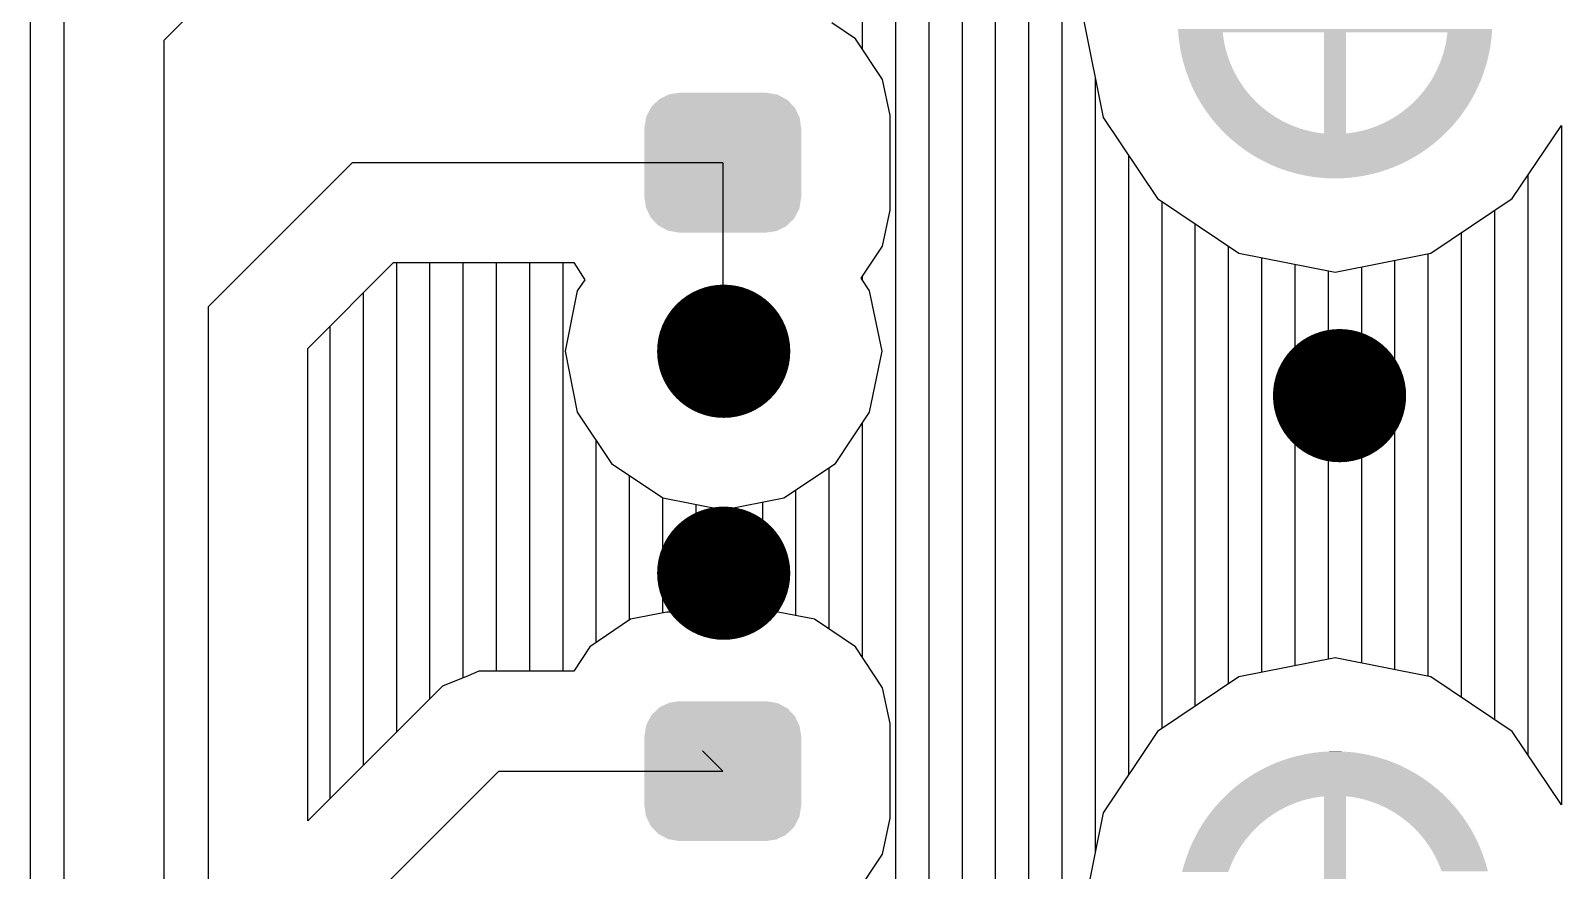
# Model space of a CAD drawing. Extents: x 295 to 953, y 10 to 290.
# Drawn here: x 852.86 to 867.32, y 196.54 to 204.48 of the extents above; entities that cross this region are included whole.
import ezdxf

# ---------------------------------------------------------------- set-up
doc = ezdxf.new("R2010")
doc.units = 0
doc.header["$LTSCALE"] = 5
doc.header["$MEASUREMENT"] = 0
doc.layers.get('0').update_dxf_attribs({"linetype": 'CONTINUOUS', "lineweight": 25})
doc.layers.add('DV-INT-A3_BOT', color=7, linetype='CONTINUOUS')

msp = doc.modelspace()

# ---------------------------------------------------------------- linework, layer by layer
at = {"const_width": 0.629}
for points in [[(859.718, 201.447, -1), (859.089, 201.447, -1)], [(865.535, 201.028, -1), (864.906, 201.028, -1)], [(859.718, 199.351, -1), (859.089, 199.351, -1)]]:
    msp.add_lwpolyline(points, format="xyb", close=True, dxfattribs=at)
for points in [[(866.66, 204.46), (866.662, 204.49), (863.697, 204.46), (863.695, 204.49)], [(864.12, 204.43), (864.117, 204.46), (863.699, 204.43), (863.697, 204.46)], [(865.283, 203.504), (865.283, 204.46), (865.074, 203.504), (865.074, 204.46)], [(866.658, 204.429), (866.66, 204.46), (866.236, 204.429), (866.24, 204.46)], [(864.122, 204.42), (864.12, 204.43), (863.7, 204.42), (863.699, 204.43)], [(864.13, 204.371), (864.122, 204.42), (863.706, 204.371), (863.7, 204.42)], [(864.134, 204.349), (864.13, 204.371), (863.709, 204.349), (863.706, 204.371)], [(864.142, 204.313), (864.134, 204.349), (863.715, 204.313), (863.709, 204.349)], [(864.151, 204.28), (864.142, 204.313), (863.72, 204.28), (863.715, 204.313)], [(866.638, 204.289), (866.647, 204.342), (866.209, 204.289), (866.222, 204.342)], [(866.647, 204.342), (866.65, 204.359), (866.222, 204.342), (866.225, 204.359)], [(866.65, 204.359), (866.655, 204.401), (866.225, 204.359), (866.232, 204.401)], [(866.655, 204.401), (866.658, 204.429), (866.232, 204.401), (866.236, 204.429)], [(864.158, 204.255), (864.151, 204.28), (863.726, 204.255), (863.72, 204.28)], [(864.173, 204.211), (864.158, 204.255), (863.736, 204.211), (863.726, 204.255)], [(864.177, 204.198), (864.173, 204.211), (863.739, 204.198), (863.736, 204.211)], [(864.199, 204.143), (864.177, 204.198), (863.754, 204.143), (863.739, 204.198)], [(866.606, 204.152), (866.611, 204.171), (866.161, 204.152), (866.17, 204.171)], [(866.611, 204.171), (866.624, 204.22), (866.17, 204.171), (866.188, 204.22)], [(866.624, 204.22), (866.625, 204.227), (866.188, 204.22), (866.19, 204.227)], [(866.625, 204.227), (866.637, 204.284), (866.19, 204.227), (866.207, 204.284)], [(866.637, 204.284), (866.638, 204.289), (866.207, 204.284), (866.209, 204.289)], [(864.224, 204.088), (864.199, 204.143), (863.772, 204.088), (863.754, 204.143)], [(864.231, 204.076), (864.224, 204.088), (863.776, 204.076), (863.772, 204.088)], [(864.252, 204.036), (864.231, 204.076), (863.791, 204.036), (863.776, 204.076)], [(864.268, 204.01), (864.252, 204.036), (863.801, 204.01), (863.791, 204.036)], [(866.557, 204.01), (866.56, 204.018), (866.09, 204.01), (866.094, 204.018)], [(866.56, 204.018), (866.576, 204.062), (866.094, 204.018), (866.119, 204.062)], [(866.576, 204.062), (866.584, 204.084), (866.119, 204.062), (866.13, 204.084)], [(866.584, 204.084), (866.594, 204.116), (866.13, 204.084), (866.146, 204.116)], [(866.594, 204.116), (866.606, 204.152), (866.146, 204.116), (866.161, 204.152)], [(859.911, 203.871), (859.891, 203.874), (858.882, 203.871), (858.889, 203.874)], [(859.891, 203.874), (859.808, 203.888), (858.889, 203.874), (858.982, 203.888)], [(864.284, 203.985), (864.268, 204.01), (863.811, 203.985), (863.801, 204.01)], [(864.311, 203.945), (864.284, 203.985), (863.828, 203.945), (863.811, 203.985)], [(864.318, 203.935), (864.311, 203.945), (863.833, 203.935), (863.828, 203.945)], [(864.354, 203.888), (864.318, 203.935), (863.856, 203.888), (863.833, 203.935)], [(864.36, 203.881), (864.354, 203.888), (863.859, 203.881), (863.856, 203.888)], [(864.393, 203.843), (864.36, 203.881), (863.88, 203.843), (863.859, 203.881)], [(866.489, 203.866), (866.502, 203.89), (865.984, 203.866), (866.003, 203.89)], [(866.502, 203.89), (866.513, 203.912), (866.003, 203.89), (866.022, 203.912)], [(866.513, 203.912), (866.532, 203.953), (866.022, 203.912), (866.052, 203.953)], [(866.532, 203.953), (866.535, 203.96), (866.052, 203.953), (866.057, 203.96)], [(866.535, 203.96), (866.557, 204.01), (866.057, 203.96), (866.09, 204.01)], [(860.116, 203.663), (860.076, 203.747), (858.672, 203.663), (858.716, 203.747)], [(860.076, 203.747), (860.068, 203.755), (858.716, 203.747), (858.72, 203.755)], [(860.068, 203.755), (860.004, 203.822), (858.72, 203.755), (858.789, 203.822)], [(860.004, 203.822), (859.991, 203.828), (858.789, 203.822), (858.795, 203.828)], [(859.991, 203.828), (859.911, 203.871), (858.795, 203.828), (858.882, 203.871)], [(864.416, 203.82), (864.393, 203.843), (863.893, 203.82), (863.88, 203.843)], [(864.435, 203.8), (864.416, 203.82), (863.905, 203.8), (863.893, 203.82)], [(864.479, 203.76), (864.435, 203.8), (863.93, 203.76), (863.905, 203.8)], [(864.48, 203.759), (864.479, 203.76), (863.93, 203.759), (863.93, 203.76)], [(864.525, 203.722), (864.48, 203.759), (863.956, 203.722), (863.93, 203.759)], [(866.392, 203.708), (866.414, 203.741), (865.814, 203.708), (865.855, 203.741)], [(866.414, 203.741), (866.432, 203.767), (865.855, 203.741), (865.886, 203.767)], [(866.432, 203.767), (866.439, 203.78), (865.886, 203.767), (865.9, 203.78)], [(866.439, 203.78), (866.465, 203.822), (865.9, 203.78), (865.943, 203.822)], [(866.465, 203.822), (866.468, 203.828), (865.943, 203.822), (865.949, 203.828)], [(866.468, 203.828), (866.489, 203.866), (865.949, 203.828), (865.984, 203.866)], [(860.135, 203.559), (860.121, 203.652), (858.655, 203.559), (858.67, 203.652)], [(860.121, 203.652), (860.116, 203.663), (858.67, 203.652), (858.672, 203.663)], [(864.554, 203.701), (864.525, 203.722), (863.97, 203.701), (863.956, 203.722)], [(864.574, 203.687), (864.554, 203.701), (863.981, 203.687), (863.97, 203.701)], [(864.624, 203.654), (864.574, 203.687), (864.005, 203.654), (863.981, 203.687)], [(864.64, 203.645), (864.624, 203.654), (864.012, 203.645), (864.005, 203.654)], [(864.676, 203.624), (864.64, 203.645), (864.029, 203.624), (864.012, 203.645)], [(864.729, 203.598), (864.676, 203.624), (864.051, 203.598), (864.029, 203.624)], [(864.747, 203.59), (864.729, 203.598), (864.057, 203.59), (864.051, 203.598)], [(864.784, 203.574), (864.747, 203.59), (864.072, 203.574), (864.057, 203.59)], [(866.275, 203.563), (866.295, 203.586), (865.545, 203.563), (865.601, 203.586)], [(866.295, 203.586), (866.306, 203.597), (865.601, 203.586), (865.626, 203.597)], [(866.306, 203.597), (866.317, 203.611), (865.626, 203.597), (865.655, 203.611)], [(866.317, 203.611), (866.34, 203.639), (865.655, 203.611), (865.708, 203.639)], [(866.34, 203.639), (866.35, 203.652), (865.708, 203.639), (865.729, 203.652)], [(866.35, 203.652), (866.364, 203.67), (865.729, 203.652), (865.759, 203.67)], [(866.364, 203.67), (866.389, 203.704), (865.759, 203.67), (865.808, 203.704)], [(866.389, 203.704), (866.392, 203.708), (865.808, 203.704), (865.814, 203.708)], [(860.137, 202.897), (860.137, 203.559), (858.653, 202.897), (858.653, 203.559)], [(864.84, 203.553), (864.784, 203.574), (864.091, 203.553), (864.072, 203.574)], [(864.891, 203.538), (864.84, 203.553), (864.105, 203.538), (864.091, 203.553)], [(864.898, 203.536), (864.891, 203.538), (864.107, 203.536), (864.105, 203.538)], [(864.956, 203.522), (864.898, 203.536), (864.121, 203.522), (864.107, 203.536)], [(865.014, 203.511), (864.956, 203.522), (864.132, 203.511), (864.121, 203.522)], [(865.074, 203.504), (865.014, 203.511), (864.139, 203.504), (864.132, 203.511)], [(866.209, 203.495), (866.218, 203.504), (864.148, 203.495), (864.139, 203.504)], [(866.202, 203.488), (866.209, 203.495), (864.155, 203.488), (864.148, 203.495)], [(866.157, 203.447), (866.202, 203.488), (864.2, 203.447), (864.155, 203.488)], [(866.15, 203.441), (866.157, 203.447), (864.207, 203.441), (864.2, 203.447)], [(866.103, 203.402), (866.15, 203.441), (864.255, 203.402), (864.207, 203.441)], [(866.218, 203.504), (866.221, 203.507), (865.283, 203.504), (865.313, 203.507)], [(866.221, 203.507), (866.23, 203.516), (865.313, 203.507), (865.372, 203.516)], [(866.23, 203.516), (866.243, 203.529), (865.372, 203.516), (865.431, 203.529)], [(866.243, 203.529), (866.258, 203.544), (865.431, 203.529), (865.489, 203.544)], [(866.258, 203.545), (866.275, 203.563), (865.489, 203.545), (865.545, 203.563)], [(866.258, 203.544), (866.258, 203.545), (865.489, 203.544), (865.489, 203.545)], [(866.095, 203.396), (866.103, 203.402), (864.262, 203.396), (864.255, 203.402)], [(866.046, 203.359), (866.095, 203.396), (864.311, 203.359), (864.262, 203.396)], [(866.038, 203.354), (866.046, 203.359), (864.318, 203.354), (864.311, 203.359)], [(865.988, 203.319), (866.038, 203.354), (864.369, 203.319), (864.318, 203.354)], [(865.98, 203.314), (865.988, 203.319), (864.377, 203.314), (864.369, 203.319)], [(865.928, 203.282), (865.98, 203.314), (864.429, 203.282), (864.377, 203.314)], [(865.92, 203.278), (865.928, 203.282), (864.437, 203.278), (864.429, 203.282)], [(865.866, 203.248), (865.92, 203.278), (864.491, 203.248), (864.437, 203.278)], [(865.858, 203.244), (865.866, 203.248), (864.499, 203.244), (864.491, 203.248)], [(865.803, 203.217), (865.858, 203.244), (864.555, 203.217), (864.499, 203.244)], [(865.794, 203.213), (865.803, 203.217), (864.562, 203.213), (864.555, 203.217)], [(865.738, 203.189), (865.794, 203.213), (864.619, 203.189), (864.562, 203.213)], [(865.729, 203.185), (865.738, 203.189), (864.627, 203.185), (864.619, 203.189)], [(865.672, 203.164), (865.729, 203.185), (864.685, 203.164), (864.627, 203.185)], [(865.663, 203.161), (865.672, 203.164), (864.694, 203.161), (864.685, 203.164)], [(865.605, 203.142), (865.663, 203.161), (864.753, 203.142), (864.694, 203.161)], [(865.596, 203.139), (865.605, 203.142), (864.761, 203.139), (864.753, 203.142)], [(865.537, 203.123), (865.596, 203.139), (864.821, 203.123), (864.761, 203.139)], [(865.527, 203.121), (865.537, 203.123), (864.829, 203.121), (864.821, 203.123)], [(865.468, 203.108), (865.527, 203.121), (864.89, 203.108), (864.829, 203.121)], [(865.458, 203.106), (865.468, 203.108), (864.898, 203.106), (864.89, 203.108)], [(865.399, 203.096), (865.458, 203.106), (864.96, 203.096), (864.898, 203.106)], [(865.388, 203.094), (865.399, 203.096), (864.967, 203.094), (864.96, 203.096)], [(865.329, 203.087), (865.388, 203.094), (865.03, 203.087), (864.967, 203.094)], [(865.317, 203.086), (865.329, 203.087), (865.038, 203.086), (865.03, 203.087)], [(865.258, 203.081), (865.317, 203.086), (865.101, 203.081), (865.038, 203.086)], [(865.243, 203.081), (865.258, 203.081), (865.108, 203.081), (865.101, 203.081)], [(865.188, 203.079), (865.243, 203.081), (865.177, 203.079), (865.108, 203.081)], [(865.179, 203.079), (865.188, 203.079), (865.179, 203.079), (865.177, 203.079)], [(860.12, 202.804), (860.135, 202.897), (858.669, 202.804), (858.655, 202.897)], [(860.118, 202.794), (860.12, 202.804), (858.674, 202.794), (858.669, 202.804)], [(860.074, 202.71), (860.118, 202.794), (858.714, 202.71), (858.674, 202.794)], [(860.07, 202.701), (860.074, 202.71), (858.722, 202.701), (858.714, 202.71)], [(860.001, 202.634), (860.07, 202.701), (858.786, 202.634), (858.722, 202.701)], [(859.995, 202.628), (860.001, 202.634), (858.799, 202.628), (858.786, 202.634)], [(859.907, 202.585), (859.995, 202.628), (858.879, 202.585), (858.799, 202.628)], [(859.901, 202.582), (859.907, 202.585), (858.899, 202.582), (858.879, 202.585)], [(859.808, 202.568), (859.901, 202.582), (858.982, 202.568), (858.899, 202.582)], [(859.991, 198.083), (859.911, 198.125), (858.795, 198.083), (858.882, 198.125)], [(859.911, 198.125), (859.891, 198.128), (858.882, 198.125), (858.889, 198.128)], [(859.891, 198.128), (859.808, 198.142), (858.889, 198.128), (858.982, 198.142)], [(860.116, 197.917), (860.076, 198.001), (858.672, 197.917), (858.716, 198.001)], [(860.076, 198.001), (860.068, 198.01), (858.716, 198.001), (858.72, 198.01)], [(860.068, 198.01), (860.004, 198.076), (858.72, 198.01), (858.789, 198.076)], [(860.004, 198.076), (859.991, 198.083), (858.789, 198.076), (858.795, 198.083)], [(860.137, 197.151), (860.137, 197.813), (858.653, 197.151), (858.653, 197.813)], [(860.135, 197.813), (860.121, 197.906), (858.655, 197.813), (858.67, 197.906)], [(860.121, 197.906), (860.116, 197.917), (858.67, 197.906), (858.672, 197.917)], [(865.39, 197.654), (865.327, 197.661), (864.969, 197.654), (865.028, 197.661)], [(865.327, 197.661), (865.319, 197.662), (865.028, 197.661), (865.04, 197.662)], [(865.319, 197.662), (865.256, 197.667), (865.04, 197.662), (865.099, 197.667)], [(865.256, 197.667), (865.249, 197.667), (865.099, 197.667), (865.114, 197.667)], [(865.249, 197.667), (865.18, 197.669), (865.114, 197.667), (865.169, 197.669)], [(865.18, 197.669), (865.179, 197.669), (865.169, 197.669), (865.179, 197.669)], [(865.858, 197.504), (865.802, 197.531), (864.499, 197.504), (864.554, 197.531)], [(865.802, 197.531), (865.795, 197.535), (864.554, 197.531), (864.563, 197.535)], [(865.795, 197.535), (865.738, 197.559), (864.563, 197.535), (864.619, 197.559)], [(865.738, 197.559), (865.73, 197.563), (864.619, 197.559), (864.628, 197.563)], [(865.73, 197.563), (865.672, 197.584), (864.628, 197.563), (864.685, 197.584)], [(865.672, 197.584), (865.664, 197.587), (864.685, 197.584), (864.694, 197.587)], [(865.664, 197.587), (865.604, 197.606), (864.694, 197.587), (864.752, 197.606)], [(865.604, 197.606), (865.596, 197.609), (864.752, 197.606), (864.761, 197.609)], [(865.596, 197.609), (865.536, 197.625), (864.761, 197.609), (864.82, 197.625)], [(865.536, 197.625), (865.528, 197.627), (864.82, 197.625), (864.83, 197.627)], [(865.528, 197.627), (865.467, 197.64), (864.83, 197.627), (864.889, 197.64)], [(865.467, 197.64), (865.459, 197.642), (864.889, 197.64), (864.899, 197.642)], [(865.459, 197.642), (865.397, 197.652), (864.899, 197.642), (864.958, 197.652)], [(865.397, 197.652), (865.39, 197.654), (864.958, 197.652), (864.969, 197.654)], [(866.095, 197.352), (866.046, 197.389), (864.262, 197.352), (864.311, 197.389)], [(866.046, 197.389), (866.039, 197.394), (864.311, 197.389), (864.319, 197.394)], [(866.039, 197.394), (865.988, 197.429), (864.319, 197.394), (864.369, 197.429)], [(865.988, 197.429), (865.98, 197.434), (864.369, 197.429), (864.377, 197.434)], [(865.98, 197.434), (865.928, 197.466), (864.377, 197.434), (864.429, 197.466)], [(865.928, 197.466), (865.92, 197.47), (864.429, 197.466), (864.437, 197.47)], [(865.92, 197.47), (865.866, 197.5), (864.437, 197.47), (864.491, 197.5)], [(865.866, 197.5), (865.858, 197.504), (864.491, 197.5), (864.499, 197.504)], [(864.926, 197.219), (864.985, 197.232), (864.114, 197.219), (864.127, 197.232)], [(864.985, 197.232), (865.044, 197.241), (864.127, 197.232), (864.136, 197.241)], [(865.044, 197.241), (865.074, 197.244), (864.136, 197.241), (864.139, 197.244)], [(866.218, 197.244), (866.209, 197.253), (864.139, 197.244), (864.148, 197.253)], [(866.209, 197.253), (866.202, 197.26), (864.148, 197.253), (864.155, 197.26)], [(866.202, 197.26), (866.157, 197.301), (864.155, 197.26), (864.2, 197.301)], [(866.157, 197.301), (866.15, 197.307), (864.2, 197.301), (864.207, 197.307)], [(866.15, 197.307), (866.102, 197.346), (864.207, 197.307), (864.254, 197.346)], [(866.102, 197.346), (866.095, 197.352), (864.254, 197.346), (864.262, 197.352)], [(865.283, 196.288), (865.283, 197.244), (865.074, 196.288), (865.074, 197.244)], [(866.225, 197.237), (866.218, 197.244), (865.343, 197.237), (865.283, 197.244)], [(866.236, 197.226), (866.225, 197.237), (865.401, 197.226), (865.343, 197.237)], [(866.25, 197.212), (866.236, 197.226), (865.46, 197.212), (865.401, 197.226)], [(860.12, 197.058), (860.135, 197.151), (858.669, 197.058), (858.655, 197.151)], [(864.549, 197.044), (864.598, 197.078), (863.968, 197.044), (863.993, 197.078)], [(864.598, 197.078), (864.628, 197.096), (863.993, 197.078), (864.007, 197.096)], [(864.628, 197.096), (864.649, 197.109), (864.007, 197.096), (864.017, 197.109)], [(864.649, 197.109), (864.702, 197.137), (864.017, 197.109), (864.04, 197.137)], [(864.702, 197.137), (864.731, 197.151), (864.04, 197.137), (864.051, 197.151)], [(864.731, 197.151), (864.756, 197.162), (864.051, 197.151), (864.062, 197.162)], [(864.756, 197.162), (864.812, 197.185), (864.062, 197.162), (864.082, 197.185)], [(864.812, 197.185), (864.868, 197.203), (864.082, 197.185), (864.099, 197.203)], [(864.868, 197.204), (864.926, 197.219), (864.099, 197.204), (864.114, 197.219)], [(864.868, 197.203), (864.868, 197.204), (864.099, 197.203), (864.099, 197.204)], [(866.252, 197.21), (866.25, 197.212), (865.466, 197.21), (865.46, 197.212)], [(866.266, 197.195), (866.252, 197.21), (865.517, 197.195), (865.466, 197.21)], [(866.285, 197.174), (866.266, 197.195), (865.573, 197.174), (865.517, 197.195)], [(866.3, 197.158), (866.285, 197.174), (865.61, 197.158), (865.573, 197.174)], [(866.306, 197.15), (866.3, 197.158), (865.628, 197.15), (865.61, 197.158)], [(866.328, 197.124), (866.306, 197.15), (865.681, 197.124), (865.628, 197.15)], [(866.345, 197.104), (866.328, 197.124), (865.717, 197.104), (865.681, 197.124)], [(866.352, 197.094), (866.345, 197.104), (865.733, 197.094), (865.717, 197.104)], [(866.376, 197.062), (866.352, 197.094), (865.783, 197.062), (865.733, 197.094)], [(860.118, 197.048), (860.12, 197.058), (858.674, 197.048), (858.669, 197.058)], [(860.074, 196.964), (860.118, 197.048), (858.714, 196.964), (858.674, 197.048)], [(860.07, 196.955), (860.074, 196.964), (858.722, 196.955), (858.714, 196.964)], [(860.001, 196.888), (860.07, 196.955), (858.786, 196.888), (858.722, 196.955)], [(864.414, 196.926), (864.457, 196.968), (863.892, 196.926), (863.918, 196.968)], [(864.457, 196.968), (864.471, 196.981), (863.918, 196.968), (863.925, 196.981)], [(864.471, 196.981), (864.502, 197.007), (863.925, 196.981), (863.943, 197.007)], [(864.502, 197.007), (864.543, 197.04), (863.943, 197.007), (863.965, 197.04)], [(864.543, 197.04), (864.549, 197.044), (863.965, 197.04), (863.968, 197.044)], [(866.387, 197.047), (866.376, 197.062), (865.803, 197.047), (865.783, 197.062)], [(866.401, 197.026), (866.387, 197.047), (865.832, 197.026), (865.803, 197.047)], [(866.427, 196.989), (866.401, 197.026), (865.877, 196.989), (865.832, 197.026)], [(866.427, 196.988), (866.427, 196.989), (865.878, 196.988), (865.877, 196.989)], [(866.452, 196.948), (866.427, 196.988), (865.922, 196.948), (865.878, 196.988)], [(866.464, 196.929), (866.452, 196.948), (865.941, 196.929), (865.922, 196.948)], [(859.995, 196.882), (860.001, 196.888), (858.799, 196.882), (858.786, 196.888)], [(859.907, 196.839), (859.995, 196.882), (858.879, 196.839), (858.799, 196.882)], [(859.901, 196.836), (859.907, 196.839), (858.899, 196.836), (858.879, 196.839)], [(859.808, 196.822), (859.901, 196.836), (858.982, 196.822), (858.899, 196.836)], [(864.267, 196.738), (864.3, 196.788), (863.8, 196.738), (863.822, 196.788)], [(864.3, 196.788), (864.305, 196.795), (863.822, 196.788), (863.825, 196.795)], [(864.305, 196.795), (864.335, 196.836), (863.825, 196.795), (863.845, 196.836)], [(864.335, 196.836), (864.354, 196.858), (863.845, 196.836), (863.855, 196.858)], [(864.354, 196.858), (864.373, 196.882), (863.855, 196.858), (863.868, 196.882)], [(864.373, 196.882), (864.408, 196.921), (863.868, 196.882), (863.889, 196.921)], [(864.408, 196.921), (864.414, 196.926), (863.889, 196.921), (863.892, 196.926)], [(866.477, 196.905), (866.464, 196.929), (865.964, 196.905), (865.941, 196.929)], [(866.498, 196.867), (866.477, 196.905), (865.997, 196.867), (865.964, 196.905)], [(866.501, 196.86), (866.498, 196.867), (866.003, 196.86), (865.997, 196.867)], [(866.524, 196.813), (866.501, 196.86), (866.039, 196.813), (866.003, 196.86)], [(866.529, 196.803), (866.524, 196.813), (866.046, 196.803), (866.039, 196.813)], [(866.546, 196.763), (866.529, 196.803), (866.073, 196.763), (866.046, 196.803)], [(864.211, 196.632), (864.227, 196.664), (863.763, 196.632), (863.773, 196.664)], [(864.227, 196.664), (864.238, 196.686), (863.773, 196.664), (863.781, 196.686)], [(864.238, 196.686), (864.263, 196.73), (863.781, 196.686), (863.797, 196.73)], [(864.263, 196.73), (864.267, 196.738), (863.797, 196.73), (863.8, 196.738)], [(866.556, 196.738), (866.546, 196.763), (866.089, 196.738), (866.073, 196.763)], [(866.566, 196.712), (866.556, 196.738), (866.105, 196.712), (866.089, 196.738)], [(866.581, 196.672), (866.566, 196.712), (866.126, 196.672), (866.105, 196.712)], [(866.585, 196.66), (866.581, 196.672), (866.133, 196.66), (866.126, 196.672)], [(866.603, 196.605), (866.585, 196.66), (866.158, 196.605), (866.133, 196.66)], [(864.169, 196.528), (864.187, 196.577), (863.733, 196.528), (863.746, 196.577)], [(864.187, 196.577), (864.196, 196.596), (863.746, 196.577), (863.751, 196.596)], [(864.196, 196.596), (864.211, 196.632), (863.751, 196.596), (863.763, 196.632)], [(866.618, 196.55), (866.603, 196.605), (866.18, 196.55), (866.158, 196.605)], [(866.621, 196.537), (866.618, 196.55), (866.184, 196.537), (866.18, 196.55)]]:
    msp.add_solid(points)
at = {"layer": 'DV-INT-A3_BOT'}
for p, q in [((861.029, 180.525), (861.029, 232.46)), ((861.344, 180.471), (861.344, 232.46)), ((861.658, 180.412), (861.658, 232.46)), ((861.972, 180.349), (861.972, 232.46)), ((862.287, 180.165), (862.287, 232.46)), ((862.601, 179.955), (862.601, 232.46)), ((852.857, 185.597), (852.857, 215.198)), ((855.598, 205.864), (854.114, 204.381)), ((860.715, 204.301), (860.715, 204.791)), ((853.171, 204.565), (853.171, 185.911)), ((860.648, 204.397), (860.426, 204.548)), ((862.806, 204.565), (862.987, 203.656)), ((854.114, 204.381), (854.114, 185.521)), ((860.904, 204.012), (860.648, 204.397)), ((862.915, 196.707), (862.915, 204.037)), ((860.975, 203.672), (860.904, 204.012)), ((860.975, 202.78), (860.975, 203.672)), ((862.987, 203.656), (863.502, 202.889)), ((866.851, 202.889), (867.316, 203.58)), ((867.316, 203.58), (867.316, 197.164)), ((863.23, 197.445), (863.23, 203.299)), ((855.895, 203.228), (854.533, 201.866)), ((859.395, 203.228), (855.895, 203.228)), ((859.395, 203.228), (859.395, 201.455)), ((867.002, 197.637), (867.002, 203.111)), ((863.502, 202.889), (864.269, 202.373)), ((863.544, 197.885), (863.544, 202.863)), ((866.084, 202.373), (866.851, 202.889)), ((860.904, 202.44), (860.975, 202.78)), ((866.687, 197.968), (866.687, 202.775)), ((863.858, 198.094), (863.858, 202.65)), ((860.703, 202.138), (860.904, 202.44)), ((864.173, 198.304), (864.173, 202.44)), ((866.373, 198.178), (866.373, 202.566)), ((855.476, 201.472), (856.285, 202.285)), ((856.285, 202.285), (857.987, 202.285)), ((856.315, 197.851), (856.315, 202.285)), ((856.629, 198.165), (856.629, 202.285)), ((856.943, 198.367), (856.943, 202.285)), ((857.258, 198.425), (857.258, 202.285)), ((857.572, 198.425), (857.572, 202.285)), ((857.886, 198.425), (857.886, 202.285)), ((857.987, 202.285), (858.092, 202.122)), ((864.269, 202.373), (865.179, 202.193)), ((864.487, 198.413), (864.487, 202.331)), ((865.179, 202.193), (866.084, 202.373)), ((865.744, 198.438), (865.744, 202.306)), ((866.059, 198.375), (866.059, 202.369)), ((860.782, 202.017), (860.703, 202.138)), ((860.715, 202.122), (860.715, 202.151)), ((864.801, 198.476), (864.801, 202.268)), ((865.116, 198.538), (865.116, 202.206)), ((865.43, 198.501), (865.43, 202.243)), ((856, 197.537), (856, 201.996)), ((858.02, 202.017), (857.907, 201.447)), ((858.092, 202.122), (858.02, 202.017)), ((860.9, 201.447), (860.782, 202.017)), ((854.533, 201.866), (854.533, 183.426)), ((855.686, 197.222), (855.686, 201.682)), ((855.476, 197.013), (855.476, 201.472)), ((857.907, 201.447), (858.02, 200.873)), ((859.395, 201.455), (859.403, 201.447)), ((860.782, 200.873), (860.9, 201.447)), ((858.02, 200.873), (858.343, 200.387)), ((860.459, 200.387), (860.782, 200.873)), ((860.715, 198.559), (860.715, 200.768)), ((858.2, 198.698), (858.2, 200.605)), ((858.343, 200.387), (858.829, 200.064)), ((858.515, 198.907), (858.515, 200.273)), ((859.973, 200.064), (860.459, 200.387)), ((860.401, 198.823), (860.401, 200.345)), ((860.086, 198.949), (860.086, 200.135)), ((858.829, 198.974), (858.829, 200.064)), ((858.829, 200.064), (859.403, 199.951)), ((859.143, 198.983), (859.143, 200.001)), ((859.403, 199.951), (859.973, 200.064)), ((859.772, 198.983), (859.772, 200.022)), ((859.458, 198.983), (859.458, 199.959)), ((858.867, 198.983), (858.523, 198.916)), ((859.919, 198.983), (858.867, 198.983)), ((860.262, 198.916), (859.919, 198.983)), ((858.523, 198.916), (858.138, 198.656)), ((860.648, 198.656), (860.262, 198.916)), ((858.138, 198.656), (857.987, 198.425)), ((860.904, 198.27), (860.648, 198.656)), ((865.179, 198.551), (864.269, 198.371)), ((866.084, 198.371), (865.179, 198.551)), ((856.989, 198.383), (856.746, 198.283)), ((857.09, 198.425), (856.989, 198.383)), ((857.987, 198.425), (857.09, 198.425)), ((856.746, 198.283), (855.476, 197.013)), ((860.975, 197.931), (860.904, 198.27)), ((864.269, 198.371), (863.502, 197.855)), ((866.851, 197.855), (866.084, 198.371)), ((860.975, 197.038), (860.975, 197.931)), ((863.502, 197.855), (862.987, 197.088)), ((867.316, 197.164), (866.851, 197.855)), ((859.395, 197.482), (859.202, 197.675)), ((857.278, 197.482), (855.799, 196.003)), ((857.278, 197.482), (859.395, 197.482)), ((862.987, 197.088), (862.806, 196.183)), ((860.904, 196.699), (860.975, 197.038)), ((860.648, 196.313), (860.904, 196.699))]:
    msp.add_line(p, q, dxfattribs=at)

doc.saveas('drawing.dxf')
